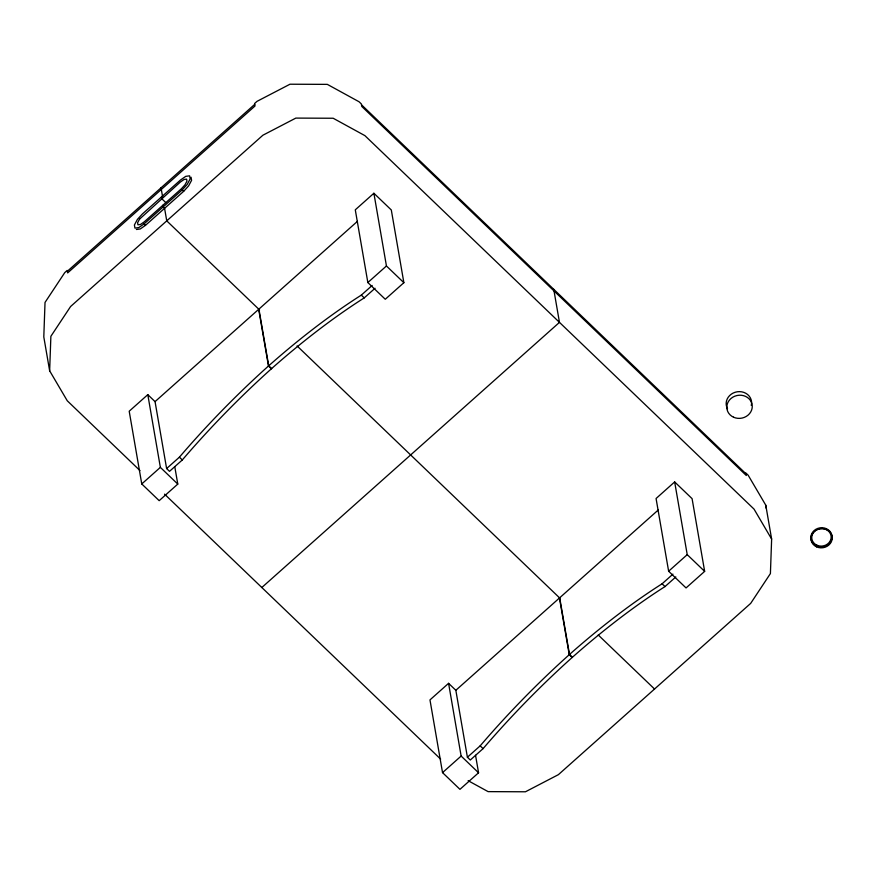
<?xml version="1.0" encoding="UTF-8"?>
<svg xmlns="http://www.w3.org/2000/svg" width="876" height="876" viewBox="0 0 876 876"><rect width="100%" height="100%" fill="white"/><g stroke="black" fill="none" stroke-linecap="round" stroke-linejoin="round"><path stroke-width="1.31" d="M139.974 470.565L67.266 400.781L49.647 370.811L50.874 336.307L70.606 306.501L262.888 135.222L295.836 118.096L333.176 118.249L364.909 135.638L754.028 509.098L771.636 539.068L770.409 573.572L750.677 603.389L558.395 774.658L525.447 791.784L488.107 791.63L468.123 780.68M765.69 507.839L765.777 505.189L748.17 475.219L745.881 473.018L746.308 475.504L361.777 106.445L361.35 103.959L359.05 101.758L327.328 84.37L289.989 84.216L257.029 101.342L254.588 103.521L255.015 105.996L67.638 272.918L67.211 270.432L64.758 272.611L45.026 302.428L43.8 336.931L49.647 370.811M182.219 189.917L187.146 184.518L190.147 178.945L189.61 175.824L185.734 176.361L180.511 180.007L142.328 214.018L137.401 219.416L134.4 225.001L134.948 228.11L138.813 227.574L144.036 223.938L182.219 189.917L183.675 191.307L188.592 185.92L191.592 180.336L191.056 177.215M67.353 271.264L254.73 104.343M136.393 229.501L140.269 228.964L145.493 225.329L183.675 191.307M258.924 309.097L268.713 365.796L271.615 368.588A322.981 105.361 -46.2 0 0 182.307 459.955L169.517 471.343L166.615 468.55L155.052 401.624L147.803 394.66L129.199 411.227L141.759 483.946L159.18 500.667L177.784 484.089L174.751 466.59M373.888 193.257L355.284 209.824L367.843 282.543L385.265 299.264L403.869 282.696L391.309 209.977L373.888 193.257L386.447 265.976L403.869 282.696M155.052 401.624L357.452 221.332M141.759 483.946L160.363 467.368L147.803 394.66M367.843 282.543L386.447 265.976M166.615 468.55L179.405 457.173A322.981 105.361 -46.2 0 1 268.713 365.796M375.048 288.27L364.23 297.895A322.981 105.361 -46.2 0 0 271.374 368.796L268.472 366.015A322.981 105.361 -46.2 0 1 361.328 295.113L372.147 285.477M261.825 587.511L559.468 322.368L553.752 289.321M559.698 597.782L569.499 654.471L572.4 657.263A322.981 105.361 -46.2 0 0 483.081 748.63L470.303 760.018L467.401 757.236L455.838 690.299L448.578 683.335L429.974 699.902L442.533 772.621L459.955 789.342L478.559 772.774L475.537 755.265M674.662 481.931L656.069 498.51L668.629 571.218L686.05 587.938L704.654 571.371L692.084 498.652L674.662 481.931L687.233 554.65L704.654 571.371M455.838 690.299L658.237 510.007M442.533 772.621L461.137 756.054L448.578 683.335M668.629 571.218L687.233 554.65M467.401 757.236L480.179 745.848A322.981 105.361 -46.2 0 1 569.499 654.471M675.823 576.945L665.004 586.581A322.981 105.361 -46.2 0 0 572.159 657.482L569.247 654.69A322.981 105.361 -46.2 0 1 662.103 583.788L672.921 574.152M361.492 104.791L746.023 473.85M361.328 295.113L364.23 297.895M662.103 583.788L665.004 586.581M165.641 202.444L161.699 198.666L161.414 197.012M259.57 309.94L166.747 220.861L164.579 208.324L163.133 206.922L162.848 205.269M297.084 345.954L559.742 598.045M598.253 635.001L654.536 689.018M144.036 223.938L145.493 225.329M179.405 457.173L182.307 459.955M480.179 745.848L483.081 748.63M160.363 467.368L177.784 484.089M461.137 756.054L478.559 772.774M164.546 494.141L440.661 759.153M765.777 505.189L771.636 539.068M559.457 597.99L569.247 654.69M258.683 309.316L268.472 366.015M161.042 187.803L162.651 197.122M727.529 408.818A12.768 11.552 -10.3 0 1 737.351 391.769A12.768 11.552 -10.3 0 1 751.279 405.435M139.569 219.109L137.598 222.767L137.948 224.814L140.489 224.464L144.244 221.847L181.452 188.701L184.978 184.825L186.949 181.168L186.599 179.12L184.059 179.481L180.303 182.088L139.569 219.109M816.574 546.843A10.643 9.592 -8.1 0 0 832.2 537.645A10.643 9.592 -8.1 0 0 815.972 530.221A10.643 9.592 -8.1 0 0 816.574 546.843M816.443 545.934A10.643 9.592 -8.1 0 0 832.069 536.736A10.643 9.592 -8.1 0 0 815.841 529.312A10.643 9.592 -8.1 0 0 816.443 545.934M816.87 545.2A9.735 8.782 -8.1 0 0 831.171 536.78A9.735 8.782 -8.1 0 0 816.322 529.991A9.735 8.782 -8.1 0 0 816.87 545.2M733.53 417.206A12.768 11.552 -10.3 0 0 752.265 405.993A12.768 11.552 -10.3 0 0 732.807 397.178A12.768 11.552 -10.3 0 0 733.53 417.206"/></g></svg>
